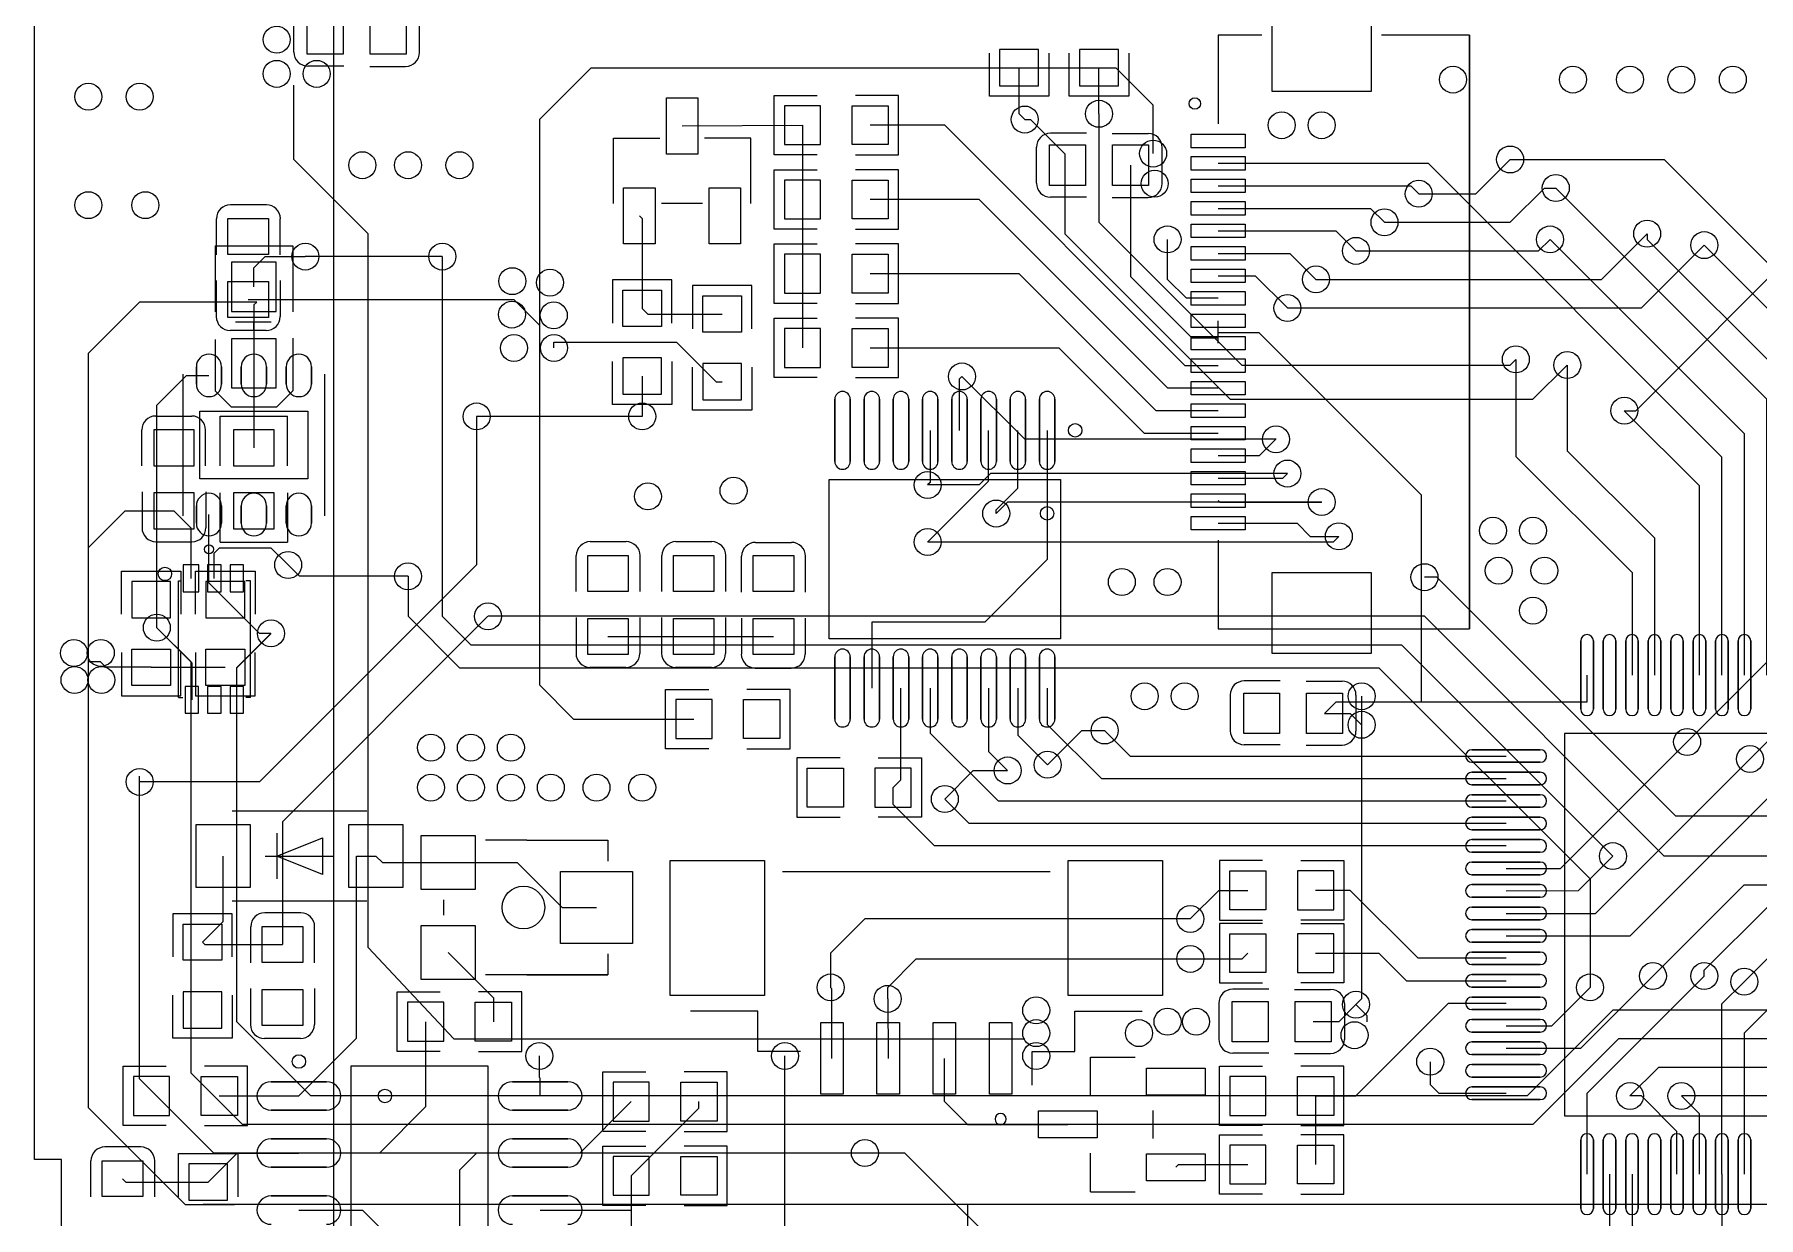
# Model space of a CAD drawing. Header units: millimetres. Extents: x -12.5 to 64.5, y -6.1 to 57.5.
# Drawn here: x -12.5 to 25.84, y 7.71 to 34.02 of the extents above; entities that cross this region are included whole.
import ezdxf

# ---------------------------------------------------------------- set-up
doc = ezdxf.new("R2010")
doc.units = ezdxf.units.MM

msp = doc.modelspace()

# ---------------------------------------------------------------- linework, layer by layer
for points in [[(-5.843, 2.413), (-5.843, 52.413), (63.357, 52.413), (63.357, 2.413), (-5.843, 2.413)], [(15.027, 34.556), (17.229, 34.556), (17.229, 32.755), (15.027, 32.755)], [(-5.634, 33.586), (-6.434, 33.586), (-6.434, 34.486), (-5.634, 34.486)], [(-4.234, 33.586), (-5.034, 33.586), (-5.034, 34.486), (-4.234, 34.486)], [(9.83, 33.686), (8.966, 33.686), (8.966, 32.88), (9.83, 32.88)], [(11.608, 33.686), (10.744, 33.686), (10.744, 32.88), (11.608, 32.88)], [(2.254, 32.613), (2.254, 31.363), (1.554, 31.363), (1.554, 32.613)], [(4.984, 31.572), (4.984, 32.436), (4.178, 32.436), (4.178, 31.572)], [(5.684, 31.572), (5.684, 32.436), (6.49, 32.436), (6.49, 31.572)], [(10.876, 30.665), (10.076, 30.665), (10.076, 31.565), (10.876, 31.565)], [(12.276, 30.665), (11.476, 30.665), (11.476, 31.565), (12.276, 31.565)], [(13.229, 31.805), (14.428, 31.805), (14.428, 31.505), (13.229, 31.505)], [(13.228, 31.305), (14.428, 31.305), (14.428, 31.005), (13.228, 31.005)], [(4.984, 29.921), (4.984, 30.785), (4.178, 30.785), (4.178, 29.921)], [(5.684, 29.921), (5.684, 30.785), (6.49, 30.785), (6.49, 29.921)], [(13.228, 30.805), (14.428, 30.805), (14.428, 30.505), (13.228, 30.505)], [(1.304, 30.613), (1.304, 29.363), (0.604, 29.363), (0.604, 30.613)], [(3.204, 30.613), (3.204, 29.363), (2.504, 29.363), (2.504, 30.613)], [(13.228, 30.305), (14.428, 30.305), (14.428, 30.005), (13.228, 30.005)], [(-7.297, 29.929), (-7.297, 29.129), (-8.197, 29.129), (-8.197, 29.929)], [(13.228, 29.805), (14.428, 29.805), (14.428, 29.505), (13.228, 29.505)], [(13.228, 29.305), (14.428, 29.305), (14.428, 29.005), (13.228, 29.005)], [(-8.115, 27.864), (-7.125, 27.864), (-7.125, 28.956), (-8.115, 28.956)], [(4.984, 28.27), (4.984, 29.134), (4.178, 29.134), (4.178, 28.27)], [(5.684, 28.27), (5.684, 29.134), (6.49, 29.134), (6.49, 28.27)], [(13.228, 28.805), (14.428, 28.805), (14.428, 28.505), (13.228, 28.505)], [(-7.297, 28.529), (-7.297, 27.729), (-8.197, 27.729), (-8.197, 28.529)], [(1.448, 27.528), (0.584, 27.528), (0.584, 28.334), (1.448, 28.334)], [(3.226, 27.401), (2.362, 27.401), (2.362, 28.207), (3.226, 28.207)], [(13.228, 28.305), (14.428, 28.305), (14.428, 28.005), (13.228, 28.005)], [(13.228, 27.805), (14.428, 27.805), (14.428, 27.505), (13.228, 27.505)], [(-8.115, 26.162), (-7.125, 26.162), (-7.125, 27.254), (-8.115, 27.254)], [(4.984, 26.619), (4.984, 27.483), (4.178, 27.483), (4.178, 26.619)], [(5.684, 26.619), (5.684, 27.483), (6.49, 27.483), (6.49, 26.619)], [(13.228, 27.305), (14.428, 27.305), (14.428, 27.005), (13.228, 27.005)], [(-8.9, 26.247), (-8.9, 26.632)], [(-8.34, 26.247), (-8.34, 26.632)], [(-7.9, 26.247), (-7.9, 26.632)], [(-7.34, 26.247), (-7.34, 26.632)], [(-6.9, 26.247), (-6.9, 26.632)], [(-6.34, 26.247), (-6.34, 26.632)], [(1.448, 26.828), (0.584, 26.828), (0.584, 26.022), (1.448, 26.022)], [(3.226, 26.701), (2.362, 26.701), (2.362, 25.895), (3.226, 25.895)], [(13.228, 26.805), (14.428, 26.805), (14.428, 26.505), (13.228, 26.505)], [(13.228, 26.305), (14.428, 26.305), (14.428, 26.005), (13.228, 26.005)], [(5.3, 25.912), (5.3, 24.524)], [(5.643, 25.912), (5.643, 24.524)], [(5.95, 25.912), (5.95, 24.524)], [(6.293, 25.912), (6.293, 24.524)], [(6.6, 25.912), (6.6, 24.524)], [(6.943, 25.912), (6.943, 24.524)], [(7.25, 25.912), (7.25, 24.524)], [(7.593, 25.912), (7.593, 24.524)], [(7.9, 25.912), (7.9, 24.524)], [(8.243, 25.912), (8.243, 24.524)], [(8.551, 25.912), (8.551, 24.524)], [(8.894, 25.912), (8.894, 24.524)], [(9.201, 25.912), (9.201, 24.524)], [(9.544, 25.912), (9.544, 24.524)], [(9.851, 25.912), (9.851, 24.524)], [(10.194, 25.912), (10.194, 24.524)], [(13.228, 25.805), (14.428, 25.805), (14.428, 25.505), (13.228, 25.505)], [(-8.82, 24.142), (-8.82, 25.642), (-6.42, 25.642), (-6.42, 24.142)], [(-9.848, 25.23), (-9.848, 24.43), (-8.948, 24.43), (-8.948, 25.23)], [(-8.07, 25.23), (-8.07, 24.43), (-7.17, 24.43), (-7.17, 25.23)], [(13.228, 25.305), (14.428, 25.305), (14.428, 25.005), (13.228, 25.005)], [(13.228, 24.805), (14.428, 24.805), (14.428, 24.505), (13.228, 24.505)], [(13.228, 24.305), (14.428, 24.305), (14.428, 24.005), (13.228, 24.005)], [(-9.848, 23.83), (-9.848, 23.03), (-8.948, 23.03), (-8.948, 23.83)], [(-8.07, 23.83), (-8.07, 23.03), (-7.17, 23.03), (-7.17, 23.83)], [(10.323, 24.123), (10.323, 20.58), (5.171, 20.58), (5.171, 24.123), (10.323, 24.123)], [(13.228, 23.805), (14.428, 23.805), (14.428, 23.505), (13.228, 23.505)], [(-8.9, 23.152), (-8.9, 23.537)], [(-8.34, 23.152), (-8.34, 23.537)], [(-7.9, 23.152), (-7.9, 23.537)], [(-7.34, 23.152), (-7.34, 23.537)], [(-6.9, 23.152), (-6.9, 23.537)], [(-6.34, 23.152), (-6.34, 23.537)], [(13.228, 23.305), (14.428, 23.305), (14.428, 23.005), (13.228, 23.005)], [(0.704, 22.436), (0.704, 21.636), (-0.196, 21.636), (-0.196, 22.436)], [(2.609, 22.436), (2.609, 21.636), (1.709, 21.636), (1.709, 22.436)], [(3.487, 21.636), (3.487, 22.436), (4.387, 22.436), (4.387, 21.636)], [(-10.338, 21.051), (-9.474, 21.051), (-9.474, 21.857), (-10.338, 21.857)], [(-9.195, 22.224), (-9.195, 21.625), (-8.844, 21.625), (-8.844, 22.224)], [(-8.687, 21.051), (-7.823, 21.051), (-7.823, 21.857), (-8.687, 21.857)], [(-8.649, 22.224), (-8.649, 21.624), (-8.349, 21.624), (-8.349, 22.224)], [(-8.148, 22.224), (-8.148, 21.624), (-7.849, 21.624), (-7.849, 22.224)], [(15.027, 22.054), (17.229, 22.054), (17.229, 20.256), (15.027, 20.256)], [(0.704, 21.036), (0.704, 20.236), (-0.196, 20.236), (-0.196, 21.036)], [(2.609, 21.036), (2.609, 20.236), (1.709, 20.236), (1.709, 21.036)], [(3.487, 20.236), (3.487, 21.036), (4.387, 21.036), (4.387, 20.236)], [(-10.338, 20.351), (-9.474, 20.351), (-9.474, 19.545), (-10.338, 19.545)], [(-8.687, 20.351), (-7.823, 20.351), (-7.823, 19.545), (-8.687, 19.545)], [(21.891, 20.534), (21.891, 19.014)], [(22.171, 20.534), (22.171, 19.014)], [(22.391, 20.534), (22.391, 19.014)], [(22.671, 20.534), (22.671, 19.014)], [(22.891, 20.534), (22.891, 19.014)], [(23.171, 20.534), (23.171, 19.014)], [(23.391, 20.534), (23.391, 19.014)], [(23.671, 20.534), (23.671, 19.014)], [(23.891, 20.534), (23.891, 19.014)], [(24.171, 20.534), (24.171, 19.014)], [(24.391, 20.534), (24.391, 19.014)], [(24.671, 20.534), (24.671, 19.014)], [(24.891, 20.534), (24.891, 19.014)], [(25.171, 20.534), (25.171, 19.014)], [(25.391, 20.534), (25.391, 19.014)], [(25.671, 20.534), (25.671, 19.014)], [(5.3, 20.181), (5.3, 18.792)], [(5.643, 20.181), (5.643, 18.792)], [(5.95, 20.181), (5.95, 18.792)], [(6.293, 20.181), (6.293, 18.792)], [(6.6, 20.181), (6.6, 18.792)], [(6.943, 20.181), (6.943, 18.792)], [(7.25, 20.181), (7.25, 18.792)], [(7.593, 20.181), (7.593, 18.792)], [(7.9, 20.181), (7.9, 18.792)], [(8.243, 20.181), (8.243, 18.792)], [(8.551, 20.181), (8.551, 18.792)], [(8.894, 20.181), (8.894, 18.792)], [(9.201, 20.181), (9.201, 18.792)], [(9.544, 20.181), (9.544, 18.792)], [(9.851, 20.181), (9.851, 18.792)], [(10.194, 20.181), (10.194, 18.792)], [(-9.149, 19.523), (-9.149, 18.924), (-8.849, 18.924), (-8.849, 19.523)], [(-8.649, 19.523), (-8.649, 18.924), (-8.349, 18.924), (-8.349, 19.523)], [(-8.149, 19.523), (-8.149, 18.924), (-7.849, 18.924), (-7.849, 19.523)], [(2.571, 18.364), (2.571, 19.228), (1.765, 19.228), (1.765, 18.364)], [(3.271, 18.364), (3.271, 19.228), (4.077, 19.228), (4.077, 18.364)], [(14.394, 19.373), (15.194, 19.373), (15.194, 18.473), (14.394, 18.473)], [(15.794, 19.373), (16.594, 19.373), (16.594, 18.473), (15.794, 18.473)], [(21.531, 9.974), (30.031, 9.974), (30.031, 18.474), (21.531, 18.474), (21.531, 9.974)], [(19.471, 18.114), (20.991, 18.114)], [(5.492, 17.704), (5.492, 16.84), (4.686, 16.84), (4.686, 17.704)], [(6.192, 17.704), (6.192, 16.84), (6.998, 16.84), (6.998, 17.704)], [(19.471, 17.834), (20.991, 17.834)], [(19.471, 17.614), (20.991, 17.614)], [(19.471, 17.334), (20.991, 17.334)], [(19.471, 17.114), (20.991, 17.114)], [(19.471, 16.834), (20.991, 16.834)], [(19.471, 16.614), (20.991, 16.614)], [(-7.705, 15.048), (-8.905, 15.048), (-8.905, 16.448), (-7.705, 16.448)], [(-4.305, 15.048), (-5.505, 15.048), (-5.505, 16.448), (-4.305, 16.448)], [(-2.701, 16.205), (-2.701, 15.005), (-3.901, 15.005), (-3.901, 16.205)], [(19.471, 16.334), (20.991, 16.334)], [(19.471, 16.114), (20.991, 16.114)], [(19.471, 15.834), (20.991, 15.834)], [(0.799, 15.405), (0.799, 13.805), (-0.801, 13.805), (-0.801, 15.405)], [(3.737, 12.65), (1.637, 12.65), (1.637, 15.65), (3.737, 15.65)], [(12.587, 12.65), (10.487, 12.65), (10.487, 15.65), (12.587, 15.65)], [(14.89, 15.418), (14.89, 14.554), (14.084, 14.554), (14.084, 15.418)], [(15.59, 15.418), (15.59, 14.554), (16.396, 14.554), (16.396, 15.418)], [(19.471, 15.614), (20.991, 15.614)], [(19.471, 15.334), (20.991, 15.334)], [(19.471, 15.114), (20.991, 15.114)], [(19.471, 14.834), (20.991, 14.834)], [(19.471, 14.614), (20.991, 14.614)], [(-8.331, 13.431), (-9.195, 13.431), (-9.195, 14.237), (-8.331, 14.237)], [(-2.701, 14.205), (-2.701, 13.005), (-3.901, 13.005), (-3.901, 14.205)], [(19.471, 14.334), (20.991, 14.334)], [(-6.535, 14.181), (-6.535, 13.381), (-7.435, 13.381), (-7.435, 14.181)], [(14.89, 14.021), (14.89, 13.157), (14.084, 13.157), (14.084, 14.021)], [(15.59, 14.021), (15.59, 13.157), (16.396, 13.157), (16.396, 14.021)], [(19.471, 14.114), (20.991, 14.114)], [(19.471, 13.834), (20.991, 13.834)], [(19.471, 13.614), (20.991, 13.614)], [(19.471, 13.334), (20.991, 13.334)], [(19.471, 13.114), (20.991, 13.114)], [(-8.331, 12.731), (-9.195, 12.731), (-9.195, 11.925), (-8.331, 11.925)], [(-6.535, 12.781), (-6.535, 11.981), (-7.435, 11.981), (-7.435, 12.781)], [(19.471, 12.834), (20.991, 12.834)], [(-3.398, 11.633), (-3.398, 12.497), (-4.204, 12.497), (-4.204, 11.633)], [(-2.698, 11.633), (-2.698, 12.497), (-1.892, 12.497), (-1.892, 11.633)], [(14.14, 12.515), (14.94, 12.515), (14.94, 11.615), (14.14, 11.615)], [(15.54, 12.515), (16.34, 12.515), (16.34, 11.615), (15.54, 11.615)], [(19.471, 12.614), (20.991, 12.614)], [(19.471, 12.334), (20.991, 12.334)], [(5.487, 10.45), (4.987, 10.45), (4.987, 12.05), (5.487, 12.05)], [(6.737, 10.45), (6.237, 10.45), (6.237, 12.05), (6.737, 12.05)], [(7.987, 10.45), (7.487, 10.45), (7.487, 12.05), (7.987, 12.05)], [(9.237, 10.45), (8.737, 10.45), (8.737, 12.05), (9.237, 12.05)], [(19.471, 12.114), (20.991, 12.114)], [(19.471, 11.834), (20.991, 11.834)], [(19.471, 11.614), (20.991, 11.614)], [(19.471, 11.334), (20.991, 11.334)], [(-9.494, 9.982), (-9.494, 10.846), (-10.3, 10.846), (-10.3, 9.982)], [(-8.794, 9.982), (-8.794, 10.846), (-7.988, 10.846), (-7.988, 9.982)], [(-5.458, 11.085), (-2.416, 11.085), (-2.416, 5.933), (-5.458, 5.933), (-5.458, 11.085)], [(13.534, 10.429), (12.234, 10.429), (12.234, 11.029), (13.534, 11.029)], [(14.89, 9.982), (14.89, 10.846), (14.084, 10.846), (14.084, 9.982)], [(15.59, 9.982), (15.59, 10.846), (16.396, 10.846), (16.396, 9.982)], [(19.471, 11.114), (20.991, 11.114)], [(19.471, 10.834), (20.991, 10.834)], [(-7.237, 10.729), (-6.002, 10.729)], [(-1.872, 10.729), (-0.637, 10.729)], [(1.174, 9.855), (1.174, 10.719), (0.368, 10.719), (0.368, 9.855)], [(1.874, 9.855), (1.874, 10.719), (2.68, 10.719), (2.68, 9.855)], [(19.471, 10.614), (20.991, 10.614)], [(-7.237, 10.099), (-6.002, 10.099)], [(-1.872, 10.099), (-0.637, 10.099)], [(11.134, 9.479), (9.834, 9.479), (9.834, 10.079), (11.134, 10.079)], [(19.471, 10.334), (20.991, 10.334)], [(-7.237, 9.459), (-6.002, 9.459)], [(-1.872, 9.459), (-0.637, 9.459)], [(14.89, 8.458), (14.89, 9.322), (14.084, 9.322), (14.084, 8.458)], [(15.59, 8.458), (15.59, 9.322), (16.396, 9.322), (16.396, 8.458)], [(21.891, 9.434), (21.891, 7.914)], [(22.171, 9.434), (22.171, 7.914)], [(22.391, 9.434), (22.391, 7.914)], [(22.671, 9.434), (22.671, 7.914)], [(22.891, 9.434), (22.891, 7.914)], [(23.171, 9.434), (23.171, 7.914)], [(23.391, 9.434), (23.391, 7.914)], [(23.671, 9.434), (23.671, 7.914)], [(23.891, 9.434), (23.891, 7.914)], [(24.171, 9.434), (24.171, 7.914)], [(24.391, 9.434), (24.391, 7.914)], [(24.671, 9.434), (24.671, 7.914)], [(24.891, 9.434), (24.891, 7.914)], [(25.171, 9.434), (25.171, 7.914)], [(25.391, 9.434), (25.391, 7.914)], [(25.671, 9.434), (25.671, 7.914)], [(-10.091, 8.974), (-10.091, 8.174), (-10.991, 8.174), (-10.991, 8.974)], [(-9.068, 8.097), (-8.204, 8.097), (-8.204, 8.903), (-9.068, 8.903)], [(-7.237, 8.829), (-6.002, 8.829)], [(-1.872, 8.829), (-0.637, 8.829)], [(1.174, 8.204), (1.174, 9.068), (0.368, 9.068), (0.368, 8.204)], [(1.874, 8.204), (1.874, 9.068), (2.68, 9.068), (2.68, 8.204)], [(13.534, 8.529), (12.234, 8.529), (12.234, 9.129), (13.534, 9.129)], [(-7.237, 8.189), (-6.002, 8.189)], [(-1.872, 8.189), (-0.637, 8.189)]]:
    msp.add_lwpolyline(points, close=True)
for points in [[(22.859, 25.654), (23.113, 25.654), (26.796, 29.337), (26.796, 43.688), (30.352, 47.244), (43.434, 47.244)], [(-12.5, 9), (-12.5, 46)], [(27.432, 42.418), (27.432, 21.463), (24.257, 18.288)], [(25.654, 17.907), (25.654, 17.907), (28.067, 20.32), (28.067, 37.973)], [(23.494, 13.081), (25.526, 15.113), (27.177, 15.113), (30.225, 18.161), (30.225, 32.131), (33.019, 34.925), (49.91, 34.925)], [(-6.731, 33.63), (-6.731, 34.43)], [(-3.936, 33.624), (-3.936, 34.424)], [(14.796, 34.009), (13.828, 34.009)], [(13.828, 34.009), (13.828, 32.036)], [(19.416, 34.009), (17.46, 34.009)], [(19.416, 34.009), (19.416, 20.805)], [(19.416, 20.801), (19.416, 34.009)], [(24.638, 13.081), (24.638, 13.208), (26.035, 14.605), (27.432, 14.605), (30.733, 17.906), (30.733, 31.241), (33.274, 33.782)], [(10.059, 33.61), (10.059, 32.651), (8.737, 32.651), (8.737, 33.61)], [(11.837, 33.61), (11.837, 32.651), (10.515, 32.651), (10.515, 33.61)], [(-5.621, 33.32), (-6.421, 33.32)], [(-5.045, 33.314), (-4.245, 33.314)], [(12.379, 31.374), (12.379, 32.451), (11.556, 33.274), (-0.128, 33.274), (-1.271, 32.131), (-1.271, 27.305)], [(9.524, 32.131), (9.397, 32.258), (9.397, 33.282)], [(11.175, 32.258), (11.175, 33.282), (11.175, 33.282)], [(25.526, 12.954), (26.669, 14.097), (27.685, 14.097), (31.369, 17.78), (31.369, 30.353), (34.036, 33.02)], [(-5.08, 13.716), (-5.081, 13.716), (-5.081, 29.591), (-6.732, 31.242), (-6.732, 32.893)], [(4.908, 31.343), (3.949, 31.343), (3.949, 32.665), (4.908, 32.665)], [(5.76, 31.343), (6.719, 31.343), (6.719, 32.665), (5.76, 32.665)], [(11.176, 32.258), (11.176, 29.845), (14.351, 26.67), (20.32, 26.67), (20.447, 26.797)], [(1.904, 31.989), (4.581, 32.004)], [(4.581, 32.004), (4.581, 27.051)], [(13.83, 26.655), (13.095, 26.655), (7.746, 32.004), (6.088, 32.004)], [(9.525, 32.131), (9.652, 32.131), (10.414, 31.369), (10.414, 29.591), (14.097, 25.908), (20.828, 25.908), (21.59, 26.67)], [(0.378, 30.262), (0.378, 31.714), (1.41, 31.714)], [(3.43, 30.262), (3.43, 31.714), (2.399, 31.714)], [(9.786, 30.715), (9.786, 31.515)], [(10.896, 31.825), (10.096, 31.825)], [(11.472, 31.819), (12.272, 31.819)], [(12.581, 30.709), (12.581, 31.509)], [(11.876, 31.115), (11.876, 28.636), (13.24, 27.272), (13.83, 27.272), (13.83, 27.44)], [(25.031, 19.774), (25.031, 24.625), (18.501, 31.156), (13.827, 31.156)], [(18.288, 30.48), (19.558, 30.48), (20.32, 31.242)], [(20.32, 31.242), (23.749, 31.242), (27.53, 27.46), (27.53, 19.774)], [(4.908, 29.692), (3.949, 29.692), (3.949, 31.014), (4.908, 31.014)], [(5.76, 29.692), (6.719, 29.692), (6.719, 31.014), (5.76, 31.014)], [(13.83, 26.155), (12.707, 26.155), (8.508, 30.353), (6.088, 30.353)], [(10.896, 30.405), (10.096, 30.405)], [(11.472, 30.4), (12.272, 30.4)], [(13.827, 30.655), (18.112, 30.655), (18.287, 30.48)], [(17.525, 29.845), (20.319, 29.845), (21.081, 30.607), (21.335, 30.607)], [(26.032, 19.774), (26.032, 25.911), (21.336, 30.607)], [(-8.451, 29.125), (-8.451, 29.925)], [(-7.341, 30.234), (-8.141, 30.234)], [(-7.032, 29.125), (-7.032, 29.925)], [(0.954, 29.987), (1.015, 29.926), (1.015, 27.93)], [(2.36, 30.262), (1.449, 30.262)], [(13.827, 30.155), (17.215, 30.155), (17.525, 29.845)], [(13.827, 29.655), (16.446, 29.655), (16.89, 29.21)], [(16.002, 28.575), (22.352, 28.575), (23.368, 29.591)], [(23.368, 29.591), (23.368, 29.466), (26.532, 26.302), (26.532, 19.774)], [(-8.484, 29.324), (-8.484, 27.851)], [(-8.484, 29.324), (-6.756, 29.324)], [(-6.756, 29.324), (-6.756, 27.851)], [(4.908, 28.041), (3.949, 28.041), (3.949, 29.363), (4.908, 29.363)], [(5.76, 28.041), (6.719, 28.041), (6.719, 29.363), (5.76, 29.363)], [(13.827, 28.156), (13.121, 28.156), (12.699, 28.575), (12.699, 29.464)], [(13.827, 29.154), (15.422, 29.154), (16.001, 28.575)], [(15.367, 27.94), (23.241, 27.94), (24.638, 29.337)], [(16.891, 29.21), (20.954, 29.21), (21.208, 29.464)], [(25.531, 19.774), (25.531, 25.141), (21.208, 29.464)], [(27.03, 19.774), (27.03, 26.945), (24.638, 29.337)], [(-7.621, 28.41), (-7.621, 28.829), (-7.367, 29.083), (-6.478, 29.083)], [(-3.429, 29.083), (-6.477, 29.083), (-6.477, 29.083)], [(-3.43, 29.083), (-3.43, 21.082), (-2.795, 20.447), (17.906, 20.447), (22.605, 15.748)], [(-8.457, 28.549), (-8.457, 27.749)], [(-7.037, 28.549), (-7.037, 27.749)], [(1.677, 27.604), (1.677, 28.563), (0.355, 28.563), (0.355, 27.604)], [(3.455, 27.477), (3.455, 28.436), (2.133, 28.436), (2.133, 27.477)], [(13.83, 25.654), (12.445, 25.654), (9.397, 28.702), (6.088, 28.702)], [(13.827, 28.654), (14.652, 28.654), (15.366, 27.94)], [(-7.557, 28.067), (-10.161, 28.067), (-11.304, 26.924), (-11.304, 20.447)], [(-7.748, 28.128), (-1.84, 28.128), (-1.271, 27.559)], [(-7.557, 28.067), (-7.621, 28.006), (-7.621, 26.439)], [(-8.026, 27.635), (-7.239, 27.635)], [(-7.628, 27.635), (-7.628, 27.46)], [(1.015, 27.93), (1.142, 27.803), (2.793, 27.803)], [(4.908, 26.39), (3.949, 26.39), (3.949, 27.712), (4.908, 27.712)], [(5.76, 26.39), (6.719, 26.39), (6.719, 27.712), (5.76, 27.712)], [(13.83, 27.155), (13.83, 27.656)], [(-8.484, 27.241), (-8.484, 26.099)], [(-7.347, 27.439), (-8.147, 27.439)], [(-6.756, 27.267), (-6.756, 26.099)], [(-1.271, 27.305), (-1.271, 19.558), (-0.509, 18.796), (2.168, 18.796)], [(13.83, 27.397), (14.729, 27.397), (18.343, 23.782), (18.343, 19.177)], [(49.783, 27.559), (49.783, 24.384), (36.448, 11.049), (23.621, 11.049), (22.986, 10.414)], [(-0.946, 27.051), (-0.946, 27.178), (1.777, 27.178), (2.659, 26.297), (2.793, 26.297)], [(6.088, 27.051), (10.286, 27.051), (12.184, 25.154), (13.83, 25.154)], [(50.672, 26.924), (50.672, 24.384), (36.702, 10.414), (24.129, 10.414)], [(-9.196, 23.316), (-9.196, 26.468)], [(-7.621, 26.708), (-7.621, 26.708), (-7.621, 24.829)], [(-6.044, 23.316), (-6.044, 26.468)], [(1.677, 26.752), (1.677, 25.793), (0.355, 25.793), (0.355, 26.752)], [(3.455, 26.625), (3.455, 25.666), (2.133, 25.666), (2.133, 26.625)], [(20.447, 26.797), (20.447, 24.638), (23.031, 22.054), (23.031, 19.774)], [(21.589, 26.67), (21.589, 24.765), (23.532, 22.825), (23.532, 19.774)], [(-9.78, 20.828), (-9.78, 25.781), (-9.119, 26.439), (-8.619, 26.439)], [(-8.484, 26.099), (-8.128, 25.743), (-7.112, 25.743), (-6.756, 26.099)], [(1.015, 26.424), (1.015, 25.527)], [(8.071, 25.217), (8.071, 26.36), (8.127, 26.416)], [(15.113, 25.019), (9.525, 25.019), (8.128, 26.416)], [(-2.667, 25.527), (-2.667, 22.226), (-7.494, 17.399), (-10.161, 17.399)], [(-9.804, 25.535), (-9.004, 25.535)], [(-8.37, 24.43), (-8.37, 25.531)], [(-8.37, 25.53), (-6.87, 25.53)], [(-6.87, 24.43), (-6.87, 25.531)], [(1.016, 25.527), (1.016, 25.527), (-2.667, 25.527)], [(24.531, 19.774), (24.531, 23.876), (24.531, 23.983), (22.859, 25.654)], [(-10.113, 24.426), (-10.113, 25.226)], [(-8.694, 24.426), (-8.694, 25.226)], [(10.022, 25.217), (10.022, 22.342), (8.635, 20.955), (6.123, 20.955), (6.123, 19.487)], [(7.421, 25.217), (7.421, 24.059), (7.365, 24.003)], [(7.365, 22.733), (8.722, 24.09), (8.722, 25.217)], [(8.889, 23.368), (8.889, 23.452), (9.372, 23.935), (9.372, 25.217)], [(13.83, 24.656), (14.749, 24.656), (15.112, 25.019)], [(15.366, 24.257), (8.762, 24.257), (8.508, 24.003), (7.365, 24.003)], [(13.83, 24.156), (15.265, 24.156), (15.366, 24.257)], [(-10.108, 23.85), (-10.108, 23.05)], [(-8.688, 23.85), (-8.688, 23.05)], [(-8.375, 23.829), (-8.375, 22.729)], [(-6.875, 23.829), (-6.875, 22.729)], [(-11.304, 22.606), (-10.481, 23.429), (-9.399, 23.429)], [(-9.399, 23.429), (-9.02, 23.051), (-9.02, 21.925)], [(16.129, 23.622), (9.144, 23.622), (8.89, 23.368)], [(13.83, 23.655), (13.863, 23.622), (16.128, 23.622)], [(-7.24, 20.701), (-7.494, 20.701), (-8.619, 21.829), (-8.619, 23.345)], [(13.83, 23.155), (15.58, 23.155), (15.874, 22.86), (16.509, 22.86)], [(-9.798, 22.74), (-8.998, 22.74)], [(-8.37, 22.729), (-6.87, 22.729)], [(0.66, 22.741), (-0.14, 22.741)], [(2.565, 22.741), (1.765, 22.741)], [(3.537, 22.726), (4.337, 22.726)], [(16.51, 22.86), (16.383, 22.733), (7.366, 22.733)], [(13.828, 22.774), (13.828, 20.801)], [(-11.303, 22.606), (-11.303, 20.066), (-11.303, 20.066)], [(-8.5, 21.925), (-8.5, 22.489), (-8.383, 22.606), (-7.24, 22.606), (-6.859, 22.225)], [(-0.45, 21.632), (-0.45, 22.432)], [(0.969, 21.632), (0.969, 22.432)], [(1.455, 21.632), (1.455, 22.432)], [(2.874, 21.632), (2.874, 22.432)], [(3.227, 21.616), (3.227, 22.416)], [(4.647, 21.616), (4.647, 22.416)], [(-10.567, 21.127), (-10.567, 22.086), (-9.245, 22.086), (-9.245, 21.127)], [(-9.299, 19.274), (-9.299, 21.874)], [(-9.299, 21.874), (-9.249, 21.874)], [(-8.916, 21.127), (-8.916, 22.086), (-7.594, 22.086), (-7.594, 21.127)], [(-7.699, 19.274), (-7.699, 21.874), (-7.799, 21.874)], [(-4.192, 21.971), (-6.604, 21.971), (-6.858, 22.225)], [(-4.192, 21.971), (-4.192, 21.082), (-3.049, 19.939), (17.398, 19.939), (22.097, 15.24), (22.097, 12.827)], [(28.531, 17.569), (28.531, 17.483), (27.685, 16.637), (24.002, 16.637), (18.689, 21.953), (18.414, 21.953)], [(-9.78, 20.828), (-9, 20.048), (-9, 19.223)], [(27.686, 11.684), (22.732, 11.684), (20.827, 9.779), (-7.875, 9.779), (-9.018, 10.922), (-9.018, 20.067), (-9.779, 20.828)], [(-2.414, 21.082), (-6.986, 16.51), (-6.986, 13.78)], [(26.162, 15.748), (23.749, 15.748), (18.415, 21.082), (-2.413, 21.082)], [(-0.456, 21.056), (-0.456, 20.256)], [(0.964, 21.056), (0.964, 20.256)], [(1.449, 21.056), (1.449, 20.256)], [(2.869, 21.056), (2.869, 20.256)], [(3.222, 21.04), (3.222, 20.24)], [(4.641, 21.04), (4.641, 20.24)], [(13.828, 20.801), (19.416, 20.801)], [(13.828, 20.801), (14.796, 20.801)], [(17.46, 20.801), (19.416, 20.801)], [(28.575, 12.319), (22.605, 12.319), (20.7, 10.414), (-6.351, 10.414), (-8.001, 12.064), (-8.001, 19.939), (-7.239, 20.701)], [(-7.999, 19.223), (-7.999, 19.942), (-7.24, 20.701)], [(0.253, 20.635), (3.936, 20.635)], [(-9.907, 19.947), (-10.913, 19.947), (-11.032, 20.066), (-11.304, 20.066)], [(-11.303, 20.066), (-11.303, 10.159), (-9.145, 8.001), (-8.637, 8.001), (-8.055, 8.001)], [(-10.567, 20.275), (-10.567, 19.316), (-9.245, 19.316), (-9.245, 20.275)], [(-9.907, 19.947), (-8.256, 19.947)], [(-8.916, 20.275), (-8.916, 19.316), (-7.594, 19.316), (-7.594, 20.275)], [(0.654, 19.946), (-0.146, 19.946)], [(2.559, 19.946), (1.759, 19.946)], [(3.531, 19.931), (4.331, 19.931)], [(15.205, 19.645), (14.405, 19.645)], [(15.781, 19.639), (16.581, 19.639)], [(16.194, 18.923), (16.448, 19.177), (22.031, 19.177), (22.031, 19.774)], [(-9.299, 19.274), (-9.199, 19.274)], [(-7.699, 19.274), (-7.799, 19.274)], [(2.495, 18.135), (1.536, 18.135), (1.536, 19.457), (2.495, 19.457)], [(3.347, 18.135), (4.306, 18.135), (4.306, 19.457), (3.347, 19.457)], [(6.596, 17.272), (6.771, 17.447), (6.771, 19.487)], [(7.421, 19.487), (7.421, 18.486), (8.935, 16.975), (20.23, 16.975)], [(8.722, 19.487), (8.722, 18.075), (9.143, 17.653)], [(9.372, 19.487), (9.372, 18.441), (10.032, 17.78)], [(10.022, 19.487), (10.022, 18.679), (11.229, 17.473), (20.23, 17.473)], [(14.096, 19.335), (14.096, 18.535)], [(16.891, 19.329), (16.891, 18.529)], [(17.018, 19.304), (17.018, 18.669)], [(16.194, 18.923), (16.763, 18.923), (17.017, 18.669)], [(10.032, 17.78), (10.794, 18.542), (11.302, 18.542)], [(11.302, 18.542), (11.302, 18.542), (11.871, 17.973), (20.23, 17.973)], [(17.018, 18.669), (17.018, 12.573), (16.891, 12.446)], [(15.205, 18.225), (14.405, 18.225)], [(15.781, 18.219), (16.581, 18.219)], [(20.23, 15.474), (21.442, 15.474), (24.256, 18.288)], [(5.416, 17.933), (4.457, 17.933), (4.457, 16.611), (5.416, 16.611)], [(6.268, 17.933), (7.227, 17.933), (7.227, 16.611), (6.268, 16.611)], [(7.746, 17.018), (8.381, 17.653), (9.143, 17.653)], [(20.23, 14.473), (22.219, 14.473), (25.653, 17.907)], [(5.968, 9.144), (-8.51, 9.144), (-10.161, 10.795), (-10.161, 17.526)], [(20.23, 15.974), (7.52, 15.974), (6.596, 16.899), (6.596, 17.272)], [(20.23, 13.975), (22.991, 13.975), (26.415, 17.399)], [(20.23, 16.475), (8.29, 16.475), (7.746, 17.018)], [(-5.105, 16.748), (-8.105, 16.748)], [(-7.113, 16.256), (-7.113, 15.24)], [(-7.113, 15.748), (-6.097, 16.155)], [(-6.097, 16.155), (-6.097, 15.342)], [(-1.551, 16.105), (-2.47, 16.105)], [(-1.551, 16.105), (0.249, 16.105)], [(0.249, 16.105), (0.249, 15.636)], [(0.249, 16.105), (0.249, 15.636)], [(0.249, 16.105), (0.249, 15.636)], [(-8.764, 13.833), (-8.304, 14.293), (-8.304, 15.748)], [(-7.367, 15.748), (-5.843, 15.748)], [(-6.097, 15.342), (-7.113, 15.748)], [(-6.62, 10.414), (-5.335, 11.699), (-5.335, 15.748), (-4.906, 15.748)], [(-4.906, 15.748), (-4.761, 15.606), (-3.3, 15.606)], [(20.23, 14.973), (21.843, 14.986), (22.605, 15.748)], [(-3.3, 15.606), (-1.761, 15.606), (-0.763, 14.605), (-0.001, 14.605)], [(10.087, 15.4), (4.137, 15.4)], [(14.814, 15.647), (13.855, 15.647), (13.855, 14.325), (14.814, 14.325)], [(15.666, 15.647), (16.625, 15.647), (16.625, 14.325), (15.666, 14.325)], [(13.207, 14.351), (13.842, 14.986), (14.487, 14.986)], [(20.23, 13.475), (18.275, 13.475), (16.763, 14.986), (15.994, 14.986)], [(-5.105, 14.748), (-8.105, 14.748)], [(-3.401, 14.774), (-3.401, 14.436)], [(-8.102, 13.507), (-8.102, 14.466), (-9.424, 14.466), (-9.424, 13.507)], [(-6.579, 14.486), (-7.379, 14.486)], [(13.208, 14.351), (5.969, 14.351), (5.207, 13.589), (5.207, 12.827)], [(14.814, 14.25), (13.855, 14.25), (13.855, 12.928), (14.814, 12.928)], [(15.666, 14.25), (16.625, 14.25), (16.625, 12.928), (15.666, 12.928)], [(-8.764, 13.833), (-8.71, 13.78), (-6.986, 13.78)], [(-7.689, 13.377), (-7.689, 14.177)], [(-6.27, 13.377), (-6.27, 14.177)], [(-5.08, 13.716), (-3.176, 11.684), (9.524, 11.684)], [(-3.3, 13.604), (-2.294, 12.599), (-2.294, 12.065)], [(0.249, 13.574), (0.249, 13.105)], [(0.249, 13.574), (0.249, 13.105)], [(0.249, 13.574), (0.249, 13.105)], [(6.477, 12.573), (6.477, 12.827), (7.112, 13.462), (13.208, 13.462)], [(13.207, 13.462), (14.36, 13.462), (14.487, 13.589)], [(15.994, 13.589), (17.398, 13.589), (18.013, 12.974), (20.23, 12.974)], [(0.249, 13.105), (-2.47, 13.105)], [(-1.551, 13.105), (0.249, 13.105)], [(20.23, 11.473), (21.889, 11.473), (23.494, 13.081)], [(22.031, 8.674), (22.031, 10.475), (24.637, 13.081), (24.256, 12.7)], [(25.531, 8.674), (25.531, 11.816), (26.796, 13.081), (26.796, 13.208)], [(-8.102, 12.655), (-8.102, 11.696), (-9.424, 11.696), (-9.424, 12.655)], [(-7.695, 12.801), (-7.695, 12.001)], [(-6.275, 12.801), (-6.275, 12.001)], [(-3.474, 11.404), (-4.433, 11.404), (-4.433, 12.726), (-3.474, 12.726)], [(-2.622, 11.404), (-1.663, 11.404), (-1.663, 12.726), (-2.622, 12.726)], [(5.237, 11.25), (5.237, 12.797), (5.206, 12.827)], [(14.951, 12.787), (14.151, 12.787)], [(15.527, 12.781), (16.327, 12.781)], [(20.23, 11.974), (21.246, 11.974), (22.097, 12.827), (22.097, 12.827)], [(25.031, 8.674), (25.031, 12.459), (25.526, 12.954)], [(4.537, 11.4), (3.587, 11.4), (3.587, 12.3), (2.087, 12.3)], [(6.476, 12.573), (6.486, 11.25)], [(9.687, 10.65), (9.687, 11.4), (10.637, 11.4), (10.637, 12.3), (12.137, 12.3)], [(13.842, 12.477), (13.842, 11.677)], [(17.144, 12.065), (17.144, 12.192), (16.89, 12.446), (16.509, 12.065), (15.94, 12.065)], [(15.994, 10.414), (16.89, 10.414), (18.95, 12.474), (20.23, 12.474)], [(16.637, 12.471), (16.637, 11.671)], [(-3.801, 12.065), (-3.801, 10.168), (-4.827, 9.144), (-6.62, 9.144)], [(-6.585, 11.691), (-7.385, 11.691)], [(-1.256, 10.414), (-1.256, 10.81), (-1.271, 10.826), (-1.271, 11.303)], [(2.278, 5.461), (3.428, 5.461), (4.19, 6.223), (4.19, 11.303), (4.19, 11.303)], [(7.736, 11.25), (7.736, 10.297), (8.254, 9.779), (10.484, 9.779)], [(10.984, 10.415), (10.984, 11.279)], [(10.984, 11.279), (11.984, 11.279)], [(14.951, 11.367), (14.151, 11.367)], [(15.527, 11.361), (16.327, 11.361)], [(18.541, 11.176), (18.541, 10.668), (18.737, 10.475), (20.23, 10.475)], [(-9.57, 9.753), (-10.529, 9.753), (-10.529, 11.075), (-9.57, 11.075)], [(-8.718, 9.753), (-7.759, 9.753), (-7.759, 11.075), (-8.718, 11.075)], [(1.098, 9.626), (0.139, 9.626), (0.139, 10.948), (1.098, 10.948)], [(1.95, 9.626), (2.909, 9.626), (2.909, 10.948), (1.95, 10.948)], [(14.814, 9.753), (13.855, 9.753), (13.855, 11.075), (14.814, 11.075)], [(15.666, 9.753), (16.625, 9.753), (16.625, 11.075), (15.666, 11.075)], [(-8.39, 10.414), (-6.62, 10.414)], [(15.994, 10.414), (15.994, 8.89), (15.994, 8.89)], [(24.03, 8.674), (24.03, 9.624), (23.24, 10.414), (22.986, 10.414)], [(24.531, 8.674), (24.531, 10.013), (24.129, 10.414)], [(0.771, 10.287), (-0.372, 9.144), (-1.256, 9.144)], [(0.771, 8.636), (2.278, 10.142), (2.278, 10.287)], [(12.384, 9.465), (12.384, 10.093)], [(-10.135, 9.279), (-10.935, 9.279)], [(1.098, 7.975), (0.139, 7.975), (0.139, 9.297), (1.098, 9.297)], [(1.95, 7.975), (2.909, 7.975), (2.909, 9.297), (1.95, 9.297)], [(14.814, 8.229), (13.855, 8.229), (13.855, 9.551), (14.814, 9.551)], [(15.666, 8.229), (16.625, 8.229), (16.625, 9.551), (15.666, 9.551)], [(-11.9, 9), (-12.5, 9)], [(-11.9, 7), (-11.9, 9)], [(-11.245, 8.17), (-11.245, 8.97)], [(-9.826, 8.17), (-9.826, 8.97)], [(-9.297, 8.173), (-9.297, 9.132), (-7.975, 9.132), (-7.975, 8.173)], [(-8.637, 8.499), (-7.992, 9.144), (-6.62, 9.144)], [(-1.256, 9.144), (-2.668, 9.144), (-3.049, 8.763), (-3.049, 5.273), (-2.602, 4.826)], [(10.794, 6.35), (9.651, 6.35), (6.857, 9.144), (5.968, 9.144)], [(10.984, 8.279), (10.984, 9.143)], [(12.885, 8.829), (12.946, 8.89), (14.487, 8.89)], [(-10.542, 8.573), (-10.468, 8.499), (-8.637, 8.499)], [(0.771, 8.636), (0.771, 6.985)], [(22.532, 8.674), (22.532, 7.417), (22.224, 7.112), (20.573, 7.112), (19.811, 6.35)], [(23.032, 8.674), (23.032, 7.536), (23.494, 7.074), (23.494, 6.985)], [(25.031, 8.674), (25.018, 2.479)], [(10.984, 8.279), (11.984, 8.279)], [(29.718, 8.001), (-8.745, 8.001)], [(-6.62, 7.874), (-5.208, 7.874), (-4.001, 6.668), (-4.001, 4.826)], [(-1.256, 7.874), (0.771, 7.874)], [(8.255, 5.588), (8.262, 8.001)]]:
    msp.add_lwpolyline(points)
for centre, radius in [((-7.112, 33.909), 0.3), ((-7.112, 33.147), 0.3), ((-6.223, 33.147), 0.3), ((19.05, 33.02), 0.3), ((21.717, 33.02), 0.3), ((22.987, 33.02), 0.3), ((24.13, 33.02), 0.3), ((25.273, 33.02), 0.3), ((-11.303, 32.639), 0.3), ((-10.16, 32.639), 0.3), ((13.308, 32.486), 0.127), ((9.525, 32.131), 0.3), ((11.176, 32.258), 0.3), ((15.24, 32.004), 0.3), ((16.129, 32.004), 0.3), ((12.38, 31.374), 0.3), ((20.32, 31.242), 0.3), ((-5.207, 31.115), 0.3), ((-4.191, 31.115), 0.3), ((-3.048, 31.115), 0.3), ((12.414, 30.706), 0.3), ((18.288, 30.48), 0.3), ((21.336, 30.607), 0.3), ((-11.303, 30.226), 0.3), ((-10.033, 30.226), 0.3), ((17.526, 29.845), 0.3), ((12.7, 29.464), 0.3), ((21.208, 29.464), 0.3), ((23.368, 29.591), 0.3), ((24.638, 29.337), 0.3), ((-6.477, 29.083), 0.3), ((-3.429, 29.083), 0.3), ((16.891, 29.21), 0.3), ((-1.872, 28.536), 0.3), ((-1.035, 28.503), 0.3), ((16.002, 28.575), 0.3), ((-1.881, 27.793), 0.3), ((-0.95, 27.777), 0.3), ((15.367, 27.94), 0.3), ((-1.835, 27.05), 0.3), ((-0.945, 27.051), 0.3), ((20.447, 26.797), 0.3), ((21.59, 26.67), 0.3), ((8.128, 26.416), 0.3), ((-2.667, 25.527), 0.3), ((1.016, 25.527), 0.3), ((22.86, 25.654), 0.3), ((10.646, 25.218), 0.15), ((15.113, 25.019), 0.3), ((15.367, 24.257), 0.3), ((3.048, 23.876), 0.3), ((7.366, 24.003), 0.3), ((1.143, 23.749), 0.3), ((16.129, 23.622), 0.3), ((8.89, 23.368), 0.3), ((10.022, 23.371), 0.15), ((7.366, 22.733), 0.3), ((16.51, 22.86), 0.3), ((19.939, 22.987), 0.3), ((20.828, 22.987), 0.3), ((-8.62, 22.572), 0.1), ((-6.858, 22.225), 0.3), ((-4.192, 21.971), 0.3), ((18.415, 21.952), 0.3), ((20.066, 22.098), 0.3), ((21.082, 22.098), 0.3), ((-9.599, 22.025), 0.15), ((11.684, 21.844), 0.3), ((12.7, 21.844), 0.3), ((20.828, 21.209), 0.3), ((-9.779, 20.828), 0.3), ((-2.413, 21.082), 0.3), ((-7.239, 20.701), 0.3), ((-11.623, 20.264), 0.3), ((-11.025, 20.268), 0.3), ((-11.609, 19.666), 0.3), ((-11.011, 19.666), 0.3), ((12.192, 19.304), 0.3), ((13.081, 19.304), 0.3), ((17.018, 19.304), 0.3), ((11.303, 18.542), 0.3), ((17.018, 18.669), 0.3), ((-3.683, 18.161), 0.3), ((-2.794, 18.161), 0.3), ((-1.905, 18.161), 0.3), ((24.257, 18.288), 0.3), ((10.033, 17.78), 0.3), ((25.654, 17.907), 0.3), ((-10.16, 17.399), 0.3), ((9.144, 17.653), 0.3), ((-3.683, 17.272), 0.3), ((-2.794, 17.272), 0.3), ((-1.905, 17.272), 0.3), ((-1.016, 17.272), 0.3), ((0, 17.272), 0.3), ((1.016, 17.272), 0.3), ((7.747, 17.018), 0.3), ((22.606, 15.748), 0.3), ((-1.626, 14.605), 0.475), ((13.208, 14.351), 0.3), ((13.208, 13.462), 0.3), ((5.207, 12.827), 0.3), ((22.098, 12.827), 0.3), ((23.495, 13.081), 0.3), ((24.638, 13.081), 0.3), ((25.527, 12.954), 0.3), ((6.477, 12.573), 0.3), ((16.891, 12.446), 0.3), ((9.779, 12.319), 0.3), ((12.7, 12.065), 0.3), ((13.335, 12.065), 0.3), ((9.779, 11.811), 0.3), ((12.065, 11.811), 0.3), ((16.859, 11.765), 0.3), ((-1.27, 11.303), 0.3), ((4.191, 11.303), 0.3), ((9.779, 11.303), 0.3), ((-6.619, 11.181), 0.15), ((18.542, 11.176), 0.3), ((-4.706, 10.414), 0.15), ((22.987, 10.414), 0.3), ((24.13, 10.414), 0.3), ((5.969, 9.144), 0.3)]:
    msp.add_circle(centre, radius)
for centre, radius, start, end in [((-6.421, 33.63), 0.31, 180, 270), ((-4.245, 33.624), 0.31, 270, 0), ((10.096, 31.515), 0.31, 90, 180), ((12.272, 31.509), 0.31, 359.9953, 90), ((10.096, 30.715), 0.31, 179.9953, 270), ((12.272, 30.709), 0.31, 270, 0), ((-8.141, 29.925), 0.31, 90, 180), ((-7.341, 29.925), 0.31, 360, 90), ((-8.147, 27.749), 0.31, 180, 270), ((-7.347, 27.749), 0.31, 270, 0), ((-8.62, 26.632), 0.28, 0, 180), ((-7.62, 26.632), 0.28, 0, 180), ((-6.62, 26.632), 0.28, 0, 180), ((-8.62, 26.247), 0.28, 180, 0), ((-7.62, 26.247), 0.28, 180, 0), ((-6.62, 26.247), 0.28, 180, 0), ((5.472, 25.912), 0.172, 360, 180), ((6.122, 25.912), 0.172, 360, 180), ((6.772, 25.912), 0.172, 360, 180), ((7.422, 25.912), 0.172, 360, 180), ((8.072, 25.912), 0.172, 360, 180), ((8.722, 25.912), 0.172, 360, 180), ((9.372, 25.912), 0.172, 360, 180), ((10.022, 25.912), 0.172, 360, 180), ((-9.804, 25.226), 0.31, 90, 180), ((-9.004, 25.226), 0.31, 0, 90), ((5.472, 24.524), 0.172, 180, 360), ((6.122, 24.524), 0.172, 180, 360), ((6.772, 24.524), 0.172, 180, 360), ((7.422, 24.524), 0.172, 180, 360), ((8.072, 24.524), 0.172, 180, 360), ((8.722, 24.524), 0.172, 180, 360), ((9.372, 24.524), 0.172, 180, 360), ((10.022, 24.524), 0.172, 180, 360), ((-8.62, 23.537), 0.28, 0, 180), ((-7.62, 23.537), 0.28, 0, 180), ((-6.62, 23.537), 0.28, 0, 180), ((-9.798, 23.05), 0.31, 180, 270), ((-8.998, 23.05), 0.31, 270, 0), ((-8.62, 23.152), 0.28, 180, 0), ((-7.62, 23.152), 0.28, 180, 0), ((-6.62, 23.152), 0.28, 180, 0), ((-0.14, 22.432), 0.31, 90, 180), ((0.66, 22.432), 0.31, 360, 90), ((1.765, 22.432), 0.31, 90, 180), ((2.565, 22.432), 0.31, 360, 90), ((3.537, 22.416), 0.31, 90, 180), ((4.337, 22.416), 0.31, 0, 90), ((5.472, 20.181), 0.172, 360, 180), ((6.122, 20.181), 0.172, 360, 180), ((6.772, 20.181), 0.172, 360, 180), ((7.422, 20.181), 0.172, 360, 180), ((8.072, 20.181), 0.172, 360, 180), ((8.722, 20.181), 0.172, 360, 180), ((9.372, 20.181), 0.172, 360, 180), ((10.022, 20.181), 0.172, 360, 180), ((22.031, 20.534), 0.14, 360, 180), ((22.531, 20.534), 0.14, 360, 180), ((23.031, 20.534), 0.14, 360, 180), ((23.531, 20.534), 0.14, 360, 180), ((24.031, 20.534), 0.14, 360, 180), ((24.531, 20.534), 0.14, 360, 180), ((25.031, 20.534), 0.14, 360, 180), ((25.531, 20.534), 0.14, 360, 180), ((-0.146, 20.256), 0.31, 180, 270), ((0.654, 20.256), 0.31, 270, 0), ((1.759, 20.256), 0.31, 180, 270), ((2.559, 20.256), 0.31, 270, 0), ((3.531, 20.24), 0.31, 180, 270), ((4.331, 20.24), 0.31, 270, 0), ((14.405, 19.335), 0.31, 90, 180), ((16.581, 19.329), 0.31, 0, 90), ((5.472, 18.792), 0.172, 180, 360), ((6.122, 18.792), 0.172, 180, 360), ((6.772, 18.792), 0.172, 180, 360), ((7.422, 18.792), 0.172, 180, 360), ((8.072, 18.792), 0.172, 180, 360), ((8.722, 18.792), 0.172, 180, 360), ((9.372, 18.792), 0.172, 180, 360), ((10.022, 18.792), 0.172, 180, 360), ((22.031, 19.014), 0.14, 180, 360), ((22.531, 19.014), 0.14, 180, 360), ((23.031, 19.014), 0.14, 180, 360), ((23.531, 19.014), 0.14, 180, 360), ((24.031, 19.014), 0.14, 180, 360), ((24.531, 19.014), 0.14, 180, 360), ((25.031, 19.014), 0.14, 180, 360), ((25.531, 19.014), 0.14, 180, 360), ((14.405, 18.535), 0.31, 180, 270), ((16.581, 18.529), 0.31, 270, 0), ((19.471, 17.974), 0.14, 450, 270), ((20.991, 17.974), 0.14, 270, 450), ((19.471, 17.474), 0.14, 450, 270), ((20.991, 17.474), 0.14, 270, 450), ((19.471, 16.974), 0.14, 450, 270), ((20.991, 16.974), 0.14, 270, 450), ((19.471, 16.474), 0.14, 450, 270), ((20.991, 16.474), 0.14, 270, 450), ((19.471, 15.974), 0.14, 450, 270), ((20.991, 15.974), 0.14, 270, 450), ((19.471, 15.474), 0.14, 450, 270), ((20.991, 15.474), 0.14, 270, 450), ((19.471, 14.974), 0.14, 450, 270), ((20.991, 14.974), 0.14, 270, 450), ((19.471, 14.474), 0.14, 450, 270), ((20.991, 14.474), 0.14, 270, 450), ((-7.379, 14.177), 0.31, 90, 180), ((-6.579, 14.177), 0.31, 360, 90), ((19.471, 13.974), 0.14, 450, 270), ((20.991, 13.974), 0.14, 270, 450), ((19.471, 13.474), 0.14, 450, 270), ((20.991, 13.474), 0.14, 270, 450), ((19.471, 12.974), 0.14, 450, 270), ((20.991, 12.974), 0.14, 270, 450), ((14.151, 12.477), 0.31, 90, 180), ((16.327, 12.471), 0.31, 0, 90), ((19.471, 12.474), 0.14, 450, 270), ((20.991, 12.474), 0.14, 270, 450), ((-7.385, 12.001), 0.31, 180, 270), ((-6.585, 12.001), 0.31, 270, 0), ((19.471, 11.974), 0.14, 450, 270), ((20.991, 11.974), 0.14, 270, 450), ((14.151, 11.677), 0.31, 180, 270), ((16.327, 11.671), 0.31, 270, 0), ((19.471, 11.474), 0.14, 450, 270), ((20.991, 11.474), 0.14, 270, 450), ((19.471, 10.974), 0.14, 450, 270), ((20.991, 10.974), 0.14, 270, 450), ((-7.237, 10.414), 0.315, 450, 270), ((-6.002, 10.414), 0.315, 270, 450), ((-1.872, 10.414), 0.315, 450, 270), ((-0.637, 10.414), 0.315, 270, 450), ((19.471, 10.474), 0.14, 450, 270), ((20.991, 10.474), 0.14, 270, 450), ((8.987, 9.899), 0.124, 0.5847, 359.4153), ((-10.935, 8.97), 0.31, 90, 180), ((-10.135, 8.97), 0.31, 360, 90), ((-7.237, 9.144), 0.315, 450, 270), ((-6.002, 9.144), 0.315, 270, 450), ((-1.872, 9.144), 0.315, 450, 270), ((-0.637, 9.144), 0.315, 270, 450), ((22.031, 9.434), 0.14, 360, 180), ((22.531, 9.434), 0.14, 360, 180), ((23.031, 9.434), 0.14, 360, 180), ((23.531, 9.434), 0.14, 360, 180), ((24.031, 9.434), 0.14, 360, 180), ((24.531, 9.434), 0.14, 360, 180), ((25.031, 9.434), 0.14, 360, 180), ((25.531, 9.434), 0.14, 360, 180), ((-7.237, 7.874), 0.315, 450, 270), ((-6.002, 7.874), 0.315, 270, 450), ((-1.872, 7.874), 0.315, 450, 270), ((-0.637, 7.874), 0.315, 270, 450), ((22.031, 7.914), 0.14, 180, 360), ((22.531, 7.914), 0.14, 180, 360), ((23.031, 7.914), 0.14, 180, 360), ((23.531, 7.914), 0.14, 180, 360), ((24.031, 7.914), 0.14, 180, 360), ((24.531, 7.914), 0.14, 180, 360), ((25.031, 7.914), 0.14, 180, 360), ((25.531, 7.914), 0.14, 180, 360)]:
    msp.add_arc(centre, radius, start, end)

doc.saveas('drawing.dxf')
